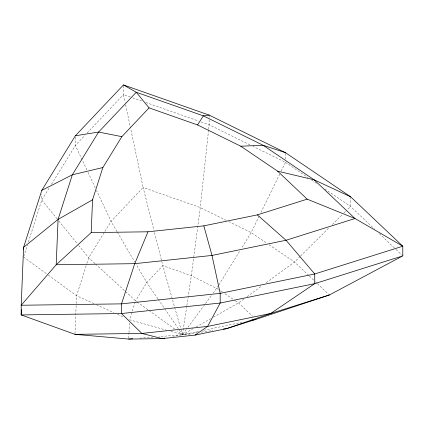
<?xml version="1.0" encoding="UTF-8"?>
<svg xmlns="http://www.w3.org/2000/svg" width="424" height="424" viewBox="0 0 424 424"><rect width="100%" height="100%" fill="white"/><g stroke="black" fill="none" stroke-linecap="round" stroke-linejoin="round"><path stroke-width="0.32" stroke-dasharray="2.12 1.59" d="M285.474 159.122L285.474 152.672M350.574 196.747L350.574 206.424L347.309 209.668M74.99 333.688L76.203 304.241M76.23 303.584L76.553 295.735L86.703 263.982M128.748 338.426L128.96 333.275M128.986 332.633L129.384 322.982M208.56 130.02L200.245 207.564L191.362 275.68L188.341 295.788M208.629 129.362L209.122 124.762L209.122 118.307M186.777 306.165L182.484 334.706L172.955 336.534M186.873 305.519L188.24 296.434M23.792 256.382L27.39 245.114M28.392 241.987L41.796 200.043L49.412 187.662M86.899 263.357L88.69 257.755L104.532 231.997M135.198 301.999L129.516 319.765L166.722 330.259M259.223 216.086L251.141 232.622L241.431 248.342M260.951 212.546L279.702 174.158M281.144 171.206L285.474 162.344L252.921 146.322M51.484 184.286L75.366 145.453L84.89 135.378M104.871 231.44L111.072 221.36L143.127 187.466L130.693 128.785M136.655 301.549L135.59 300.775L146.778 282.58L162.805 265.631L154.097 231.032M218.546 285.4L213.304 292.963M218.895 284.843L240.048 250.589M186.385 329.421L182.484 334.706L158.878 336.619M187.943 327.307L205.11 304.061M205.502 303.531L211.74 295.078M87.159 132.982L123.448 94.61L123.448 86.22M300.15 256.451L294.548 262.011L265.731 283.041M300.616 255.99L329.565 227.269M332.368 224.492L342.173 214.761M344.039 212.912L346.843 210.129M243.853 299.01L238.516 302.9L213.357 317.184M247.054 296.673L261.995 285.765M193.344 328.542L182.484 334.706L170.501 331.324M196.206 326.92L210.5 318.806M198.586 331.345L182.484 334.706L177.153 330.853M203.743 330.275L243.037 322.076M197.393 332.654L182.484 334.706L178.764 329.278M201.283 332.119L212.954 330.519M139.867 338.166L152.979 337.101M190.418 334.96L182.484 334.706L180.857 329.003M130.279 97.011L123.448 94.61L125.091 102.348M132.76 97.886L142.697 101.384M145.798 102.475L198.57 121.047M201.056 121.921L209.122 124.762L250.552 145.156M94.006 303.653L76.553 295.735L47.424 274.434M96.418 304.745L113.871 312.663M117.48 314.301L124.1 317.306M226.284 220.385L200.245 207.564L143.127 187.466L153.933 230.391M228.653 221.551L251.141 232.622L266.876 243.275M285.474 162.344L307.904 177.534M311.735 180.126L317.205 183.831M324.864 189.019L350.574 206.424L374.53 229.114M269.044 244.743L294.548 262.011L308.852 275.563M218.44 289.311L191.362 275.68L162.805 265.631L174.54 306.822M220.613 290.779L222.24 291.882M224.953 293.721L234.716 300.33M235.256 300.701L238.516 302.9L252.63 316.272M137.185 301.93L148.379 310.029M148.909 310.416L175.022 329.31M23.59 257.013L46.894 274.047M94.976 263.521L88.69 257.755L77.905 244.473M95.458 263.961L135.59 300.775M379.321 233.656L395.613 249.084M396.09 249.535L401.841 254.983M309.329 276.013L313.622 280.079M315.53 281.886L316.961 283.243M317.438 283.693L329.363 294.987M57.15 218.938L41.796 200.043L41.796 194.24M58.814 220.983L77.486 243.964M157.935 298.867L146.778 282.58L136.099 264.269M158.306 299.413L164.258 308.1M164.629 308.64L178.393 328.733M117.077 231.658L111.072 221.36L96.449 190.281M117.411 232.23L134.763 261.979M86.894 169.96L75.366 145.453L75.366 137.063M88.017 172.351L95.326 187.89M174.72 307.458L180.677 328.367M125.637 104.924L130.555 128.138M209.122 115.084L209.122 117.665"/><path stroke-width="0.64" d="M402.8 255.889L402.8 246.212L350.574 196.747L285.474 152.672L209.122 115.084L123.448 84.933L75.366 135.775L41.796 190.365L23.59 247.335L21.2 305.248L21.2 314.921L74.963 334.34L128.721 339.067L162.159 338.606L195.051 335.103L226.57 328.642L255.921 319.389L329.363 294.987L402.8 255.889L314.735 283.651L220.178 303.033L121.508 313.543L21.2 314.921L21.417 309.658M91.197 232.58L92.549 199.799L102.852 167.554L121.852 136.655L149.068 107.876L197.563 124.942L240.779 146.216L277.625 171.169L307.188 199.163L354.994 218.524L402.8 246.212L314.735 273.973L220.178 293.355L121.508 303.865L21.2 305.248L56.196 264.751L91.197 232.58L147.971 231.796L203.822 225.849L257.341 214.878L307.188 199.163M147.971 231.796L134.742 263.67L121.508 303.865L121.508 313.543L141.833 333.423L162.159 338.606L164.698 338.119M197.563 124.942L203.345 115.853L209.122 115.084M195.051 335.103L207.617 326.411L270.65 313.495L329.363 294.987M92.549 199.799L58.067 219.404L23.59 247.335L23.59 249.27M41.796 190.365L72.324 174.799L102.852 167.554M250.769 320.464L255.921 319.389M75.366 135.775L98.607 132.055L121.852 136.655M223.326 329.093L226.57 328.642L270.65 313.495L314.735 283.651L314.735 273.973L286.036 240.265L257.341 214.878M128.721 339.067L132.654 338.75M240.779 146.216L263.124 145.284L285.474 152.672M74.963 334.34L141.833 333.423L207.617 326.411L220.178 303.033L220.178 293.355L212 255.439L203.822 225.849M277.625 171.169L314.099 179.797L350.574 196.747M123.448 84.933L136.258 92.241L203.345 115.853L263.124 145.284L314.099 179.797L354.994 218.524L286.036 240.265L212 255.439L134.742 263.67L56.196 264.751L58.067 219.404L72.324 174.799L98.607 132.055L136.258 92.241L149.068 107.876"/></g></svg>
